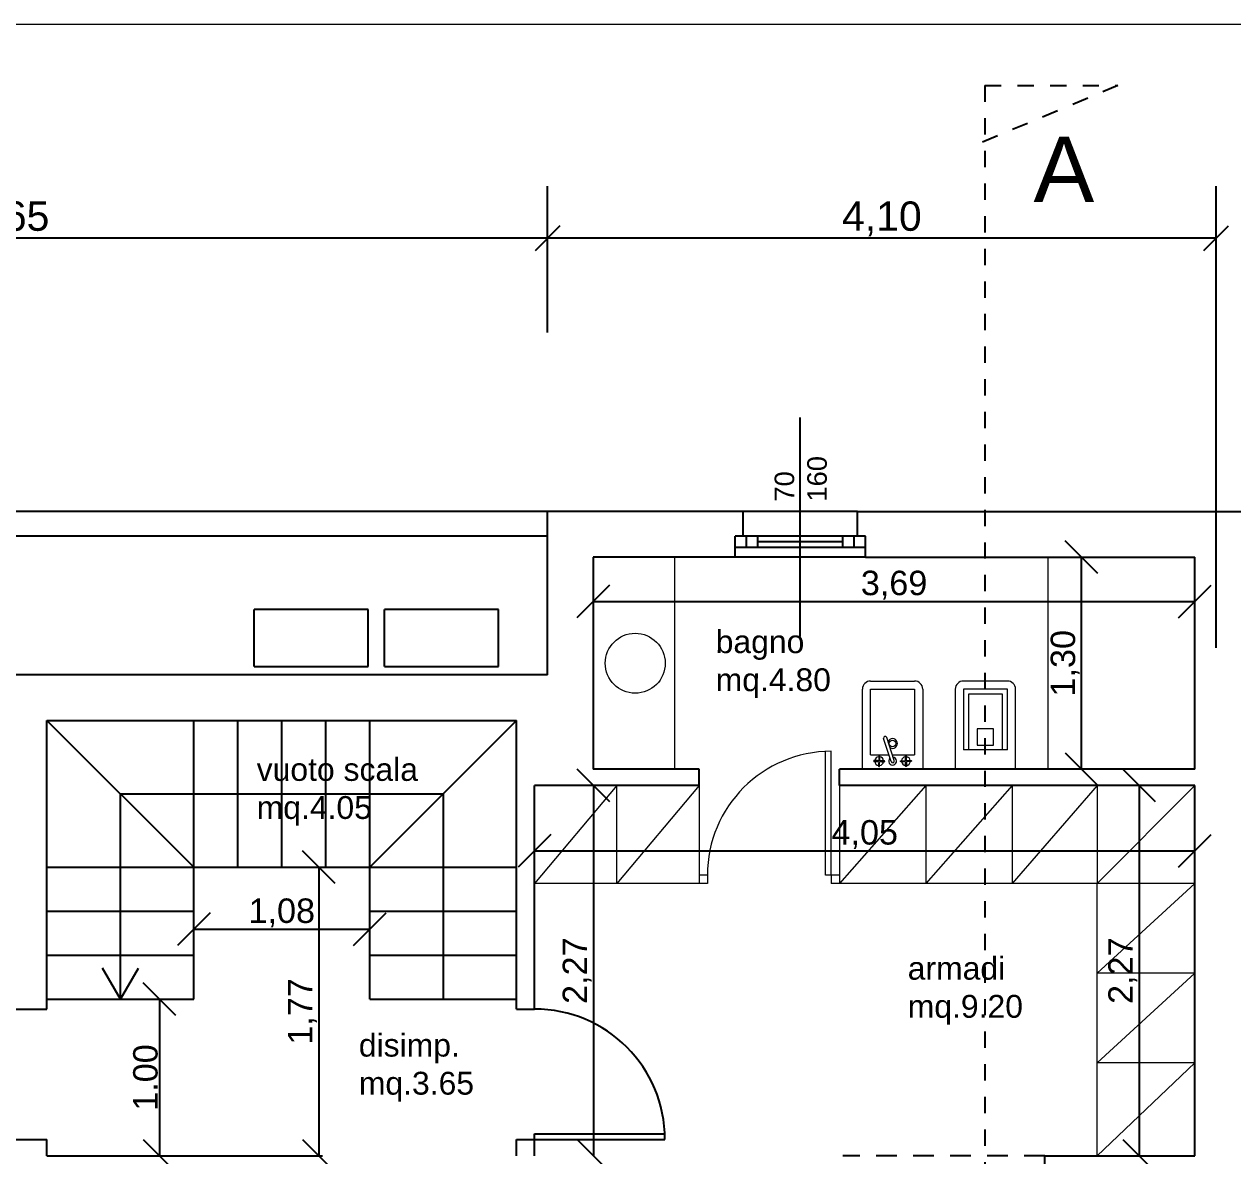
# Model space of a CAD drawing. Header units: millimetres. Extents: x 2002 to 2114, y 811 to 859.
# Drawn here: x 2040.99 to 2048.41, y 851.66 to 858.6 of the extents above; entities that cross this region are included whole.
import ezdxf

# ---------------------------------------------------------------- set-up
doc = ezdxf.new("R2010")
doc.units = ezdxf.units.MM
doc.header["$LTSCALE"] = 0.04
doc.linetypes.add('JIS_02_1.2', pattern=[2.5, 1.25, -1.25])
doc.linetypes.add('NASCOSTA2', pattern=[4.7625, 3.175, -1.5875])
for name, color, linetype in [('0-2', 1, 'Continuous'), ('0.1', 4, 'Continuous'), ('0.3', 1, 'Continuous'), ('02', 1, 'Continuous'), ('ASSI-PIL', 6, 'Continuous')]:
    doc.layers.add(name, color=color, linetype=linetype)
doc.layers.add('0_Num_Penna__10', color=1, linetype='Continuous', lineweight=13)
doc.layers.add('palma', color=94, linetype='Continuous', lineweight=5)
doc.styles.get("Standard").update_dxf_attribs({"font": 'arial.ttf'})
doc.dimstyles.new('pie', dxfattribs={"dimtxt": 0.15, "dimasz": 0.2, "dimexe": 1.25, "dimexo": 0.625, "dimgap": 0.01, "dimtad": 1, "dimzin": 0, "dimtxsty": 'Standard', "dimblk1": 'OBLIQUE', "dimblk2": 'OBLIQUE', "dimsah": 1, "dimcen": 2.5, "dimse1": 1, "dimse2": 1, "dimadec": 0, "dimazin": 0, "dimtfac": 1, "dimtmove": 0, "dimatfit": 3, "dimfxl": 1, "dimarcsym": 0})
doc.dimstyles.new('piee', dxfattribs={"dimtxt": 0.18, "dimasz": 0.15, "dimexe": 1.25, "dimexo": 0.625, "dimgap": 0.01, "dimtad": 1, "dimzin": 1, "dimtxsty": 'Standard', "dimblk": 'OBLIQUE', "dimcen": 2.5, "dimse1": 1, "dimse2": 1, "dimadec": 0, "dimazin": 0, "dimtfac": 1, "dimtmove": 0, "dimatfit": 3, "dimldrblk": 'OBLIQUE', "dimfxl": 1, "dimarcsym": 0})

# ---------------------------------------------------------------- blocks, each defined once
blk = doc.blocks.new('_Oblique')
at = {"color": 0, "linetype": 'ByBlock', "lineweight": -2}
blk.add_line((-0.5, -0.5), (0.5, 0.5), dxfattribs=at)
blk = doc.blocks.new('*D2155')
at = {"layer": '0.1', "color": 0, "lineweight": -2}
blk.add_line((2044.4839, 855.062), (2048.1739, 855.062), dxfattribs=at)
at = {"layer": 'Defpoints', "color": 0}
for p in [(2044.4839, 855.3336), (2048.1739, 855.3336), (2048.1739, 855.062)]:
    blk.add_point(p, dxfattribs=at)
at = {"layer": '0.1', "color": 0, "lineweight": -2, "xscale": 0.2, "yscale": 0.2, "zscale": 0.2}
for p, rotation in [((2044.4839, 855.062), 179.9999999999824), ((2048.1739, 855.062), 359.9999999999823)]:
    blk.add_blockref('_Oblique', p, dxfattribs=dict(at, rotation=rotation))
at = {"layer": '0.1', "color": 0, "insert": (2046.3289, 855.1621), "char_height": 0.15, "attachment_point": 5}
blk.add_mtext('3,69', dxfattribs=at)
blk = doc.blocks.new('*D2161')
at = {"layer": '0.1', "color": 0, "lineweight": -2}
blk.add_line((2047.4784, 854.0336), (2047.4784, 855.3336), dxfattribs=at)
at = {"layer": 'Defpoints', "color": 0}
for p in [(2047.2739, 855.3336), (2047.4784, 855.3336), (2047.2739, 854.0336)]:
    blk.add_point(p, dxfattribs=at)
at = {"layer": '0.1', "color": 0, "lineweight": -2, "xscale": 0.2, "yscale": 0.2, "zscale": 0.2}
for p, rotation in [((2047.4784, 855.3336), 90), ((2047.4784, 854.0336), 270)]:
    blk.add_blockref('_Oblique', p, dxfattribs=dict(at, rotation=rotation))
at = {"layer": '0.1', "color": 0, "insert": (2047.3783, 854.6836), "char_height": 0.15, "attachment_point": 5, "rotation": 90}
blk.add_mtext('1,30', dxfattribs=at)
blk = doc.blocks.new('*D2162')
at = {"layer": '0.1', "color": 0, "lineweight": -2}
blk.add_line((2047.8318, 853.9336), (2047.8318, 851.6636), dxfattribs=at)
at = {"layer": 'Defpoints', "color": 0}
for p in [(2048.1739, 853.9336), (2047.8318, 851.6636), (2048.1739, 851.6636)]:
    blk.add_point(p, dxfattribs=at)
at = {"layer": '0.1', "color": 0, "lineweight": -2, "xscale": 0.2, "yscale": 0.2, "zscale": 0.2}
for p, rotation in [((2047.8318, 853.9336), 89.99999999997704), ((2047.8318, 851.6636), 269.999999999977)]:
    blk.add_blockref('_Oblique', p, dxfattribs=dict(at, rotation=rotation))
at = {"layer": '0.1', "color": 0, "insert": (2047.7318, 852.7986), "char_height": 0.15, "attachment_point": 5, "rotation": 90}
blk.add_mtext('2,27', dxfattribs=at)
blk = doc.blocks.new('*D2188')
at = {"layer": 'ASSI-PIL', "color": 0, "lineweight": -2}
blk.add_line((2048.3039, 857.2903), (2044.2039, 857.2903), dxfattribs=at)
at = {"layer": 'Defpoints', "color": 0}
for p in [(2044.2039, 857.2903), (2044.2039, 854.6937), (2048.3039, 854.6937)]:
    blk.add_point(p, dxfattribs=at)
at = {"layer": 'ASSI-PIL', "color": 0, "lineweight": -2, "xscale": 0.15, "yscale": 0.15, "zscale": 0.15, "rotation": 180}
blk.add_blockref('_Oblique', (2044.2039, 857.2903), dxfattribs=at)
at = {"layer": 'ASSI-PIL', "color": 0, "lineweight": -2, "xscale": 0.15, "yscale": 0.15, "zscale": 0.15}
blk.add_blockref('_Oblique', (2048.3039, 857.2903), dxfattribs=at)
at = {"layer": 'ASSI-PIL', "color": 0, "insert": (2046.2539, 857.4084), "char_height": 0.18, "attachment_point": 5}
blk.add_mtext('4,10', dxfattribs=at)
blk = doc.blocks.new('*D2189')
at = {"layer": 'ASSI-PIL', "color": 0, "lineweight": -2}
blk.add_line((2044.2039, 857.2903), (2037.6039, 857.2903), dxfattribs=at)
at = {"layer": 'Defpoints', "color": 0}
for p in [(2037.6039, 857.2903), (2044.2039, 854.8636), (2037.6039, 853.6937)]:
    blk.add_point(p, dxfattribs=at)
at = {"layer": 'ASSI-PIL', "color": 0, "lineweight": -2, "xscale": 0.15, "yscale": 0.15, "zscale": 0.15, "rotation": 180}
blk.add_blockref('_Oblique', (2037.6039, 857.2903), dxfattribs=at)
at = {"layer": 'ASSI-PIL', "color": 0, "lineweight": -2, "xscale": 0.15, "yscale": 0.15, "zscale": 0.15}
blk.add_blockref('_Oblique', (2044.2039, 857.2903), dxfattribs=at)
at = {"layer": 'ASSI-PIL', "color": 0, "insert": (2040.9039, 857.4084), "char_height": 0.18, "attachment_point": 5}
blk.add_mtext('6,65', dxfattribs=at)
blk = doc.blocks.new('*D2190')
at = {"layer": 'ASSI-PIL', "color": 0, "lineweight": -2}
blk.add_line((2034.8352, 855.6136), (2034.8352, 854.6136), dxfattribs=at)
at = {"layer": 'Defpoints', "color": 0}
for p in [(2041.3247, 855.6136), (2034.8352, 854.6136), (2041.3247, 854.6136)]:
    blk.add_point(p, dxfattribs=at)
at = {"layer": 'ASSI-PIL', "color": 0, "lineweight": -2, "xscale": 0.15, "yscale": 0.15, "zscale": 0.15}
for p, rotation in [((2034.8352, 855.6136), 90), ((2034.8352, 854.6136), 270)]:
    blk.add_blockref('_Oblique', p, dxfattribs=dict(at, rotation=rotation))
at = {"layer": 'ASSI-PIL', "color": 0, "insert": (2034.7171, 855.1136), "char_height": 0.18, "attachment_point": 5, "rotation": 90}
blk.add_mtext('1,00', dxfattribs=at)
blk = doc.blocks.new('*D2193')
at = {"layer": 'ASSI-PIL', "color": 0, "lineweight": -2}
blk.add_line((2034.0662, 855.6136), (2034.0662, 846.5936), dxfattribs=at)
at = {"layer": 'Defpoints', "color": 0}
for p in [(2041.3247, 855.6136), (2034.0662, 846.5936), (2041.7747, 846.5936)]:
    blk.add_point(p, dxfattribs=at)
at = {"layer": 'ASSI-PIL', "color": 0, "lineweight": -2, "xscale": 0.15, "yscale": 0.15, "zscale": 0.15}
for p, rotation in [((2034.0662, 855.6136), 90), ((2034.0662, 846.5936), 270)]:
    blk.add_blockref('_Oblique', p, dxfattribs=dict(at, rotation=rotation))
at = {"layer": 'ASSI-PIL', "color": 0, "insert": (2033.9481, 851.1036), "char_height": 0.18, "attachment_point": 5, "rotation": 90}
blk.add_mtext('9,00', dxfattribs=at)
blk = doc.blocks.new('*D2223')
at = {"layer": '0.1', "color": 0, "lineweight": -2}
blk.add_line((2044.1239, 853.533), (2048.1739, 853.533), dxfattribs=at)
at = {"layer": 'Defpoints', "color": 0}
for p in [(2044.1239, 853.9336), (2048.1739, 853.9336), (2048.1739, 853.533)]:
    blk.add_point(p, dxfattribs=at)
at = {"layer": '0.1', "color": 0, "lineweight": -2, "xscale": 0.2, "yscale": 0.2, "zscale": 0.2, "rotation": 180}
blk.add_blockref('_Oblique', (2044.1239, 853.533), dxfattribs=at)
at = {"layer": '0.1', "color": 0, "lineweight": -2, "xscale": 0.2, "yscale": 0.2, "zscale": 0.2}
blk.add_blockref('_Oblique', (2048.1739, 853.533), dxfattribs=at)
at = {"layer": '0.1', "color": 0, "insert": (2046.1489, 853.633), "char_height": 0.15, "attachment_point": 5}
blk.add_mtext('4,05', dxfattribs=at)
blk = doc.blocks.new('*D2228')
at = {"layer": '0.1', "color": 0, "lineweight": -2}
blk.add_line((2041.8247, 852.6236), (2041.8247, 851.6636), dxfattribs=at)
at = {"layer": 'Defpoints', "color": 0}
for p in [(2042.0339, 852.6236), (2041.8247, 851.6636), (2041.9651, 851.6636)]:
    blk.add_point(p, dxfattribs=at)
at = {"layer": '0.1', "color": 0, "lineweight": -2, "xscale": 0.2, "yscale": 0.2, "zscale": 0.2}
for p, rotation in [((2041.8247, 852.6236), 90), ((2041.8247, 851.6636), 270)]:
    blk.add_blockref('_Oblique', p, dxfattribs=dict(at, rotation=rotation))
at = {"layer": '0.1', "color": 0, "insert": (2041.7382, 852.1436), "char_height": 0.15, "attachment_point": 5, "rotation": 90}
blk.add_mtext('1.00', dxfattribs=at)
blk = doc.blocks.new('*D2230')
at = {"layer": '0.1', "color": 0, "lineweight": -2}
blk.add_line((2044.4856, 853.9336), (2044.4856, 851.6636), dxfattribs=at)
at = {"layer": 'Defpoints', "color": 0}
for p in [(2044.1239, 853.9336), (2044.1239, 851.6636), (2044.4856, 851.6636)]:
    blk.add_point(p, dxfattribs=at)
at = {"layer": '0.1', "color": 0, "lineweight": -2, "xscale": 0.2, "yscale": 0.2, "zscale": 0.2}
for p, rotation in [((2044.4856, 853.9336), 90), ((2044.4856, 851.6636), 270)]:
    blk.add_blockref('_Oblique', p, dxfattribs=dict(at, rotation=rotation))
at = {"layer": '0.1', "color": 0, "insert": (2044.3855, 852.7986), "char_height": 0.15, "attachment_point": 5, "rotation": 90}
blk.add_mtext('2,27', dxfattribs=at)
blk = doc.blocks.new('*D2231')
at = {"layer": '0.1', "color": 0, "lineweight": -2}
blk.add_line((2042.8005, 853.4336), (2042.8005, 851.6636), dxfattribs=at)
at = {"layer": 'Defpoints', "color": 0}
for p in [(2042.5739, 853.4336), (2042.4638, 851.6636), (2042.8005, 851.6636)]:
    blk.add_point(p, dxfattribs=at)
at = {"layer": '0.1', "color": 0, "lineweight": -2, "xscale": 0.2, "yscale": 0.2, "zscale": 0.2}
for p, rotation in [((2042.8005, 853.4336), 90), ((2042.8005, 851.6636), 270)]:
    blk.add_blockref('_Oblique', p, dxfattribs=dict(at, rotation=rotation))
at = {"layer": '0.1', "color": 0, "insert": (2042.7004, 852.5486), "char_height": 0.15, "attachment_point": 5, "rotation": 90}
blk.add_mtext('1,77', dxfattribs=at)
blk = doc.blocks.new('*D2232')
at = {"layer": '0.1', "color": 0, "lineweight": -2}
blk.add_line((2042.0339, 853.0524), (2043.1139, 853.0524), dxfattribs=at)
at = {"layer": 'Defpoints', "color": 0}
for p in [(2042.0339, 853.1636), (2043.1139, 853.1636), (2043.1139, 853.0524)]:
    blk.add_point(p, dxfattribs=at)
at = {"layer": '0.1', "color": 0, "lineweight": -2, "xscale": 0.2, "yscale": 0.2, "zscale": 0.2, "rotation": 180}
blk.add_blockref('_Oblique', (2042.0339, 853.0524), dxfattribs=at)
at = {"layer": '0.1', "color": 0, "lineweight": -2, "xscale": 0.2, "yscale": 0.2, "zscale": 0.2}
blk.add_blockref('_Oblique', (2043.1139, 853.0524), dxfattribs=at)
at = {"layer": '0.1', "color": 0, "insert": (2042.5739, 853.1524), "char_height": 0.15, "attachment_point": 5}
blk.add_mtext('1,08', dxfattribs=at)

msp = doc.modelspace()

# ---------------------------------------------------------------- linework, layer by layer
for p, q in [((2044.2039, 854.6136), (2044.2039, 855.6136)), ((2045.4039, 855.6136), (2044.2039, 855.6136)), ((2045.4039, 855.4636), (2045.4039, 855.6136)), ((2046.1039, 855.6136), (2052.4039, 855.6136)), ((2046.1039, 855.4636), (2046.1039, 855.6136)), ((2045.3539, 855.3336), (2045.3539, 855.4636)), ((2045.4039, 855.4636), (2045.3539, 855.4636)), ((2046.1539, 855.4636), (2046.1039, 855.4636)), ((2046.1539, 855.3336), (2046.1539, 855.4636)), ((2044.4839, 855.3336), (2044.4839, 854.0336)), ((2045.3539, 855.3336), (2044.4839, 855.3336)), ((2046.1539, 855.3336), (2048.1739, 855.3336)), ((2048.1739, 854.0336), (2048.1739, 855.3336)), ((2044.2039, 854.6136), (2040.1039, 854.6136)), ((2041.1339, 854.3336), (2044.0139, 854.3336)), ((2041.1339, 852.5636), (2041.1339, 854.3336)), ((2044.0139, 852.5636), (2044.0139, 854.3336)), ((2045.1339, 854.0336), (2044.4839, 854.0336)), ((2045.1339, 853.9336), (2045.1339, 854.0336)), ((2048.1739, 854.0336), (2045.9939, 854.0336)), ((2045.9939, 853.9336), (2045.9939, 854.0336)), ((2045.1339, 853.9336), (2044.1239, 853.9336)), ((2044.1239, 852.5636), (2044.1239, 853.9336)), ((2048.1739, 853.9336), (2045.9939, 853.9336)), ((2048.1739, 851.6636), (2048.1739, 853.9336)), ((2040.8539, 852.5636), (2041.1339, 852.5636)), ((2044.0139, 852.5636), (2044.1239, 852.5636)), ((2040.8539, 851.7636), (2041.1339, 851.7636)), ((2041.1339, 851.6636), (2041.1339, 851.7636)), ((2044.0139, 851.6636), (2044.0139, 851.7636)), ((2044.0139, 851.7636), (2044.1239, 851.7636)), ((2044.1239, 851.6636), (2044.1239, 851.7636)), ((2041.1339, 851.6636), (2042.8239, 851.6636)), ((2047.2539, 851.6636), (2048.1739, 851.6636)), ((2047.2539, 851.5136), (2047.2539, 851.6636))]:
    msp.add_line(p, q)
at = {"layer": '0-2'}
for p, q in [((2044.2039, 855.6136), (2036.1039, 855.6136)), ((2044.2039, 855.4636), (2036.1039, 855.4636)), ((2042.0339, 853.4336), (2041.1339, 854.3336)), ((2042.0339, 852.6236), (2042.0339, 854.3336)), ((2042.3039, 853.4336), (2042.3039, 854.3336)), ((2042.5739, 853.4336), (2042.5739, 854.3336)), ((2042.8439, 853.4336), (2042.8439, 854.3336)), ((2043.1139, 852.6236), (2043.1139, 854.3336)), ((2043.1139, 853.4336), (2044.0139, 854.3336)), ((2043.1139, 852.6236), (2043.1139, 854.3336)), ((2041.5839, 852.6236), (2041.5839, 853.8836)), ((2041.5839, 853.8836), (2043.5639, 853.8836)), ((2043.5639, 853.8836), (2043.5639, 852.6236)), ((2041.1339, 853.4336), (2044.0139, 853.4336)), ((2041.1339, 853.1636), (2042.0339, 853.1636)), ((2043.1139, 853.1636), (2044.0139, 853.1636)), ((2041.1339, 852.8936), (2042.0339, 852.8936)), ((2043.1139, 852.8936), (2044.0139, 852.8936)), ((2041.5839, 852.6236), (2041.4734, 852.8142)), ((2041.5839, 852.6236), (2041.6945, 852.8142)), ((2041.1339, 852.6236), (2042.0339, 852.6236)), ((2044.1239, 851.7986), (2044.9232, 851.7986)), ((2044.1239, 851.7636), (2044.1239, 851.7986)), ((2044.1239, 851.7636), (2044.9239, 851.7636))]:
    msp.add_line(p, q, dxfattribs=at)
at = {"layer": '0-2', "linetype": 'NASCOSTA2'}
msp.add_line((2047.2539, 851.6636), (2046.0144, 851.6636), dxfattribs=at)
at = {"layer": '0-2'}
msp.add_arc((2044.1239, 851.7636), 0.8, 0, 90, dxfattribs=at)
at = {"layer": '0.3'}
for p, q in [((2043.1039, 855.0136), (2042.4039, 855.0136)), ((2042.4039, 854.6636), (2042.4039, 855.0136)), ((2043.1039, 854.6636), (2043.1039, 855.0136)), ((2043.9039, 855.0136), (2043.2039, 855.0136)), ((2043.2039, 854.6636), (2043.2039, 855.0136)), ((2043.9039, 854.6636), (2043.9039, 855.0136)), ((2042.4039, 854.6636), (2043.1039, 854.6636)), ((2043.2039, 854.6636), (2043.9039, 854.6636)), ((2043.1139, 852.6236), (2044.0139, 852.6236))]:
    msp.add_line(p, q, dxfattribs=at)
at = {"layer": '02'}
for p, q in [((2045.7539, 854.8481), (2045.7539, 856.1914)), ((2046.1039, 855.6136), (2045.4039, 855.6136)), ((2046.1539, 855.4636), (2045.4039, 855.4636)), ((2045.4239, 855.3936), (2045.4239, 855.4636)), ((2045.4939, 855.3936), (2045.4939, 855.4636)), ((2046.0139, 855.4286), (2045.4939, 855.4286)), ((2046.0139, 855.3936), (2046.0139, 855.4636)), ((2046.0839, 855.3936), (2046.0839, 855.4636)), ((2046.1539, 855.3936), (2045.3539, 855.3936)), ((2046.1539, 855.3336), (2045.3539, 855.3336))]:
    msp.add_line(p, q, dxfattribs=at)
at = {"layer": '0_Num_Penna__10'}
msp.add_line((2002.034, 858.602), (2114.0365, 858.602), dxfattribs=at)
at = {"layer": 'ASSI-PIL', "linetype": 'JIS_02_1.2'}
for p, q in [((2047.7011, 858.225), (2046.7916, 857.8455)), ((2046.8857, 858.225), (2046.8857, 841.8496)), ((2046.8857, 858.225), (2047.7011, 858.225))]:
    msp.add_line(p, q, dxfattribs=at)
at = {"layer": 'ASSI-PIL'}
for p, q in [((2044.2039, 856.7112), (2044.2039, 857.6082)), ((2048.3039, 854.7772), (2048.3039, 857.6082))]:
    msp.add_line(p, q, dxfattribs=at)
at = {"layer": 'palma'}
for p, q in [((2044.9839, 854.0336), (2044.9839, 855.3336)), ((2047.2739, 854.0336), (2047.2739, 855.3336)), ((2046.1349, 854.0336), (2046.1349, 854.5248)), ((2046.1849, 854.5748), (2046.4544, 854.5748)), ((2046.1849, 854.1219), (2046.1849, 854.5248)), ((2046.1849, 854.5248), (2046.4544, 854.5248)), ((2046.4544, 854.5248), (2046.4544, 854.1219)), ((2046.5044, 854.5248), (2046.5044, 854.0336)), ((2046.7044, 854.5248), (2046.7044, 854.0336)), ((2047.0239, 854.5748), (2046.7544, 854.5748)), ((2047.0239, 854.5248), (2046.7544, 854.5248)), ((2046.7544, 854.5248), (2046.7544, 854.1519)), ((2047.0239, 854.1519), (2047.0239, 854.5248)), ((2047.0739, 854.0336), (2047.0739, 854.5248)), ((2046.9939, 854.4948), (2046.7844, 854.4948)), ((2046.7844, 854.4948), (2046.7844, 854.1519)), ((2046.9939, 854.1519), (2046.9939, 854.4948)), ((2046.3102, 854.0805), (2046.2646, 854.2228)), ((2046.3292, 854.0866), (2046.2836, 854.2289)), ((2046.9392, 854.2819), (2046.8392, 854.2819)), ((2046.8392, 854.2819), (2046.8392, 854.1819)), ((2046.9392, 854.1819), (2046.9392, 854.2819)), ((2047.0239, 854.1519), (2046.7544, 854.1519)), ((2046.8392, 854.1819), (2046.9392, 854.1819)), ((2046.1849, 854.1219), (2046.2969, 854.1219)), ((2046.2038, 854.0855), (2046.2037, 854.0851)), ((2046.2037, 854.0851), (2046.2037, 854.0846)), ((2046.2037, 854.0846), (2046.2038, 854.0842)), ((2046.2042, 854.086), (2046.2038, 854.0855)), ((2046.2038, 854.0842), (2046.2039, 854.0838)), ((2046.2039, 854.0838), (2046.204, 854.0833)), ((2046.204, 854.0833), (2046.2042, 854.083)), ((2046.2047, 854.0864), (2046.2042, 854.086)), ((2046.2042, 854.083), (2046.2045, 854.0826)), ((2046.2045, 854.0826), (2046.2048, 854.0823)), ((2046.2055, 854.0867), (2046.2047, 854.0864)), ((2046.2048, 854.0823), (2046.2052, 854.082)), ((2046.2052, 854.082), (2046.2057, 854.0818)), ((2046.2065, 854.087), (2046.2055, 854.0867)), ((2046.2057, 854.0818), (2046.2064, 854.0816)), ((2046.2064, 854.0816), (2046.2072, 854.0814)), ((2046.2079, 854.0872), (2046.2065, 854.087)), ((2046.2072, 854.0814), (2046.2082, 854.0812)), ((2046.2097, 854.0873), (2046.2079, 854.0872)), ((2046.2082, 854.0812), (2046.2095, 854.0811)), ((2046.2095, 854.0811), (2046.2113, 854.081)), ((2046.2119, 854.0873), (2046.2097, 854.0873)), ((2046.2113, 854.081), (2046.2136, 854.081)), ((2046.2146, 854.0873), (2046.2119, 854.0873)), ((2046.2136, 854.081), (2046.2167, 854.0811)), ((2046.218, 854.0871), (2046.2146, 854.0873)), ((2046.2167, 854.0811), (2046.2206, 854.0812)), ((2046.2219, 854.0869), (2046.218, 854.0871)), ((2046.2206, 854.0812), (2046.2255, 854.0814)), ((2046.2265, 854.0866), (2046.2219, 854.0869)), ((2046.2255, 854.0814), (2046.2316, 854.0817)), ((2046.2319, 854.0861), (2046.2265, 854.0866)), ((2046.2346, 854.0725), (2046.2343, 854.0678)), ((2046.2351, 854.0779), (2046.2346, 854.0725)), ((2046.2352, 854.1117), (2046.2351, 854.1099)), ((2046.2351, 854.1099), (2046.2351, 854.1076)), ((2046.2351, 854.1076), (2046.2351, 854.1045)), ((2046.2351, 854.1045), (2046.2353, 854.1006)), ((2046.2353, 854.113), (2046.2352, 854.1117)), ((2046.2354, 854.114), (2046.2353, 854.113)), ((2046.2353, 854.1006), (2046.2355, 854.0956)), ((2046.2356, 854.1148), (2046.2354, 854.114)), ((2046.2355, 854.0956), (2046.2358, 854.0896)), ((2046.2359, 854.1154), (2046.2356, 854.1148)), ((2046.2361, 854.116), (2046.2359, 854.1154)), ((2046.2364, 854.1164), (2046.2361, 854.116)), ((2046.2367, 854.1167), (2046.2364, 854.1164)), ((2046.2371, 854.1169), (2046.2367, 854.1167)), ((2046.2374, 854.1171), (2046.2371, 854.1169)), ((2046.2378, 854.1173), (2046.2374, 854.1171)), ((2046.2383, 854.1174), (2046.2378, 854.1173)), ((2046.2387, 854.1175), (2046.2383, 854.1174)), ((2046.2392, 854.1175), (2046.2387, 854.1175)), ((2046.2396, 854.1173), (2046.2392, 854.1175)), ((2046.2398, 854.0715), (2046.2394, 854.0775)), ((2046.24, 854.117), (2046.2396, 854.1173)), ((2046.24, 854.0665), (2046.2398, 854.0715)), ((2046.2404, 854.1165), (2046.24, 854.117)), ((2046.2402, 854.0892), (2046.2406, 854.0946)), ((2046.2408, 854.1157), (2046.2404, 854.1165)), ((2046.2406, 854.0946), (2046.241, 854.0993)), ((2046.2411, 854.1147), (2046.2408, 854.1157)), ((2046.241, 854.0993), (2046.2412, 854.1032)), ((2046.2413, 854.1133), (2046.2411, 854.1147)), ((2046.2412, 854.1032), (2046.2414, 854.1065)), ((2046.2414, 854.1115), (2046.2413, 854.1133)), ((2046.2414, 854.1093), (2046.2414, 854.1115)), ((2046.2414, 854.1065), (2046.2414, 854.1093)), ((2046.2433, 854.081), (2046.2487, 854.0805)), ((2046.2497, 854.0857), (2046.2437, 854.0854)), ((2046.2487, 854.0805), (2046.2534, 854.0802)), ((2046.2546, 854.0859), (2046.2497, 854.0857)), ((2046.2534, 854.0802), (2046.2573, 854.08)), ((2046.2586, 854.0861), (2046.2546, 854.0859)), ((2046.2573, 854.08), (2046.2606, 854.0798)), ((2046.2616, 854.0861), (2046.2586, 854.0861)), ((2046.2606, 854.0798), (2046.2633, 854.0798)), ((2046.264, 854.0861), (2046.2616, 854.0861)), ((2046.2633, 854.0798), (2046.2656, 854.0798)), ((2046.2657, 854.086), (2046.264, 854.0861)), ((2046.2656, 854.0798), (2046.2674, 854.0799)), ((2046.267, 854.0859), (2046.2657, 854.086)), ((2046.268, 854.0857), (2046.267, 854.0859)), ((2046.2674, 854.0799), (2046.2687, 854.0801)), ((2046.2689, 854.0855), (2046.268, 854.0857)), ((2046.2687, 854.0801), (2046.2698, 854.0804)), ((2046.2695, 854.0853), (2046.2689, 854.0855)), ((2046.27, 854.0851), (2046.2695, 854.0853)), ((2046.2698, 854.0804), (2046.2706, 854.0807)), ((2046.2705, 854.0848), (2046.27, 854.0851)), ((2046.2708, 854.0845), (2046.2705, 854.0848)), ((2046.2706, 854.0807), (2046.2711, 854.0811)), ((2046.271, 854.0841), (2046.2708, 854.0845)), ((2046.2712, 854.0838), (2046.271, 854.0841)), ((2046.2711, 854.0811), (2046.2714, 854.0816)), ((2046.2714, 854.0834), (2046.2712, 854.0838)), ((2046.2715, 854.0829), (2046.2714, 854.0834)), ((2046.2714, 854.0816), (2046.2716, 854.082)), ((2046.2716, 854.0825), (2046.2715, 854.0829)), ((2046.2716, 854.082), (2046.2716, 854.0825)), ((2046.3179, 854.1219), (2046.4544, 854.1219)), ((2046.3678, 854.0829), (2046.368, 854.0834)), ((2046.3678, 854.0825), (2046.3678, 854.0829)), ((2046.3678, 854.082), (2046.3678, 854.0825)), ((2046.3679, 854.0816), (2046.3678, 854.082)), ((2046.3682, 854.0811), (2046.3679, 854.0816)), ((2046.368, 854.0834), (2046.3681, 854.0838)), ((2046.3681, 854.0838), (2046.3683, 854.0841)), ((2046.3688, 854.0807), (2046.3682, 854.0811)), ((2046.3683, 854.0841), (2046.3686, 854.0845)), ((2046.3686, 854.0845), (2046.3689, 854.0848)), ((2046.3695, 854.0804), (2046.3688, 854.0807)), ((2046.3689, 854.0848), (2046.3693, 854.0851)), ((2046.3693, 854.0851), (2046.3698, 854.0853)), ((2046.3706, 854.0801), (2046.3695, 854.0804)), ((2046.3698, 854.0853), (2046.3705, 854.0855)), ((2046.3705, 854.0855), (2046.3713, 854.0857)), ((2046.372, 854.0799), (2046.3706, 854.0801)), ((2046.3713, 854.0857), (2046.3723, 854.0859)), ((2046.3738, 854.0798), (2046.372, 854.0799)), ((2046.3723, 854.0859), (2046.3736, 854.086)), ((2046.3736, 854.086), (2046.3754, 854.0861)), ((2046.376, 854.0798), (2046.3738, 854.0798)), ((2046.3754, 854.0861), (2046.3777, 854.0861)), ((2046.3787, 854.0798), (2046.376, 854.0798)), ((2046.3777, 854.0861), (2046.3808, 854.0861)), ((2046.3821, 854.08), (2046.3787, 854.0798)), ((2046.3808, 854.0861), (2046.3847, 854.0859)), ((2046.386, 854.0802), (2046.3821, 854.08)), ((2046.3847, 854.0859), (2046.3896, 854.0857)), ((2046.3906, 854.0805), (2046.386, 854.0802)), ((2046.3896, 854.0857), (2046.3957, 854.0854)), ((2046.396, 854.081), (2046.3906, 854.0805)), ((2046.3979, 854.1093), (2046.398, 854.1115)), ((2046.398, 854.1065), (2046.3979, 854.1093)), ((2046.398, 854.1115), (2046.3981, 854.1133)), ((2046.3981, 854.1032), (2046.398, 854.1065)), ((2046.3981, 854.1133), (2046.3983, 854.1147)), ((2046.3984, 854.0993), (2046.3981, 854.1032)), ((2046.3983, 854.1147), (2046.3986, 854.1157)), ((2046.3987, 854.0946), (2046.3984, 854.0993)), ((2046.3986, 854.1157), (2046.3989, 854.1165)), ((2046.3992, 854.0892), (2046.3987, 854.0946)), ((2046.3989, 854.1165), (2046.3993, 854.117)), ((2046.3993, 854.117), (2046.3997, 854.1173)), ((2046.3994, 854.0665), (2046.3996, 854.0715)), ((2046.3996, 854.0715), (2046.3999, 854.0775)), ((2046.3997, 854.1173), (2046.4002, 854.1175)), ((2046.4002, 854.1175), (2046.4006, 854.1175)), ((2046.4006, 854.1175), (2046.4011, 854.1174)), ((2046.4011, 854.1174), (2046.4015, 854.1173)), ((2046.4015, 854.1173), (2046.4019, 854.1171)), ((2046.4019, 854.1171), (2046.4023, 854.1169)), ((2046.4023, 854.1169), (2046.4026, 854.1167)), ((2046.4026, 854.1167), (2046.403, 854.1164)), ((2046.403, 854.1164), (2046.4032, 854.116)), ((2046.4032, 854.116), (2046.4035, 854.1154)), ((2046.4035, 854.1154), (2046.4037, 854.1148)), ((2046.4039, 854.0956), (2046.4035, 854.0896)), ((2046.4037, 854.1148), (2046.4039, 854.114)), ((2046.4039, 854.114), (2046.4041, 854.113)), ((2046.4041, 854.1006), (2046.4039, 854.0956)), ((2046.4041, 854.113), (2046.4042, 854.1117)), ((2046.4042, 854.1045), (2046.4041, 854.1006)), ((2046.4042, 854.1117), (2046.4043, 854.1099)), ((2046.4043, 854.1076), (2046.4042, 854.1045)), ((2046.4043, 854.1099), (2046.4043, 854.1076)), ((2046.4043, 854.0779), (2046.4047, 854.0725)), ((2046.4047, 854.0725), (2046.4051, 854.0678)), ((2046.4074, 854.0861), (2046.4128, 854.0866)), ((2046.4138, 854.0814), (2046.4077, 854.0817)), ((2046.4128, 854.0866), (2046.4174, 854.0869)), ((2046.4187, 854.0812), (2046.4138, 854.0814)), ((2046.4174, 854.0869), (2046.4214, 854.0871)), ((2046.4227, 854.0811), (2046.4187, 854.0812)), ((2046.4214, 854.0871), (2046.4247, 854.0873)), ((2046.4257, 854.081), (2046.4227, 854.0811)), ((2046.4247, 854.0873), (2046.4274, 854.0873)), ((2046.4281, 854.081), (2046.4257, 854.081)), ((2046.4274, 854.0873), (2046.4297, 854.0873)), ((2046.4298, 854.0811), (2046.4281, 854.081)), ((2046.4297, 854.0873), (2046.4314, 854.0872)), ((2046.4311, 854.0812), (2046.4298, 854.0811)), ((2046.4321, 854.0814), (2046.4311, 854.0812)), ((2046.4314, 854.0872), (2046.4328, 854.087)), ((2046.4329, 854.0816), (2046.4321, 854.0814)), ((2046.4328, 854.087), (2046.4339, 854.0867)), ((2046.4336, 854.0818), (2046.4329, 854.0816)), ((2046.4341, 854.082), (2046.4336, 854.0818)), ((2046.4339, 854.0867), (2046.4347, 854.0864)), ((2046.4345, 854.0823), (2046.4341, 854.082)), ((2046.4349, 854.0826), (2046.4345, 854.0823)), ((2046.4347, 854.0864), (2046.4352, 854.086)), ((2046.4351, 854.083), (2046.4349, 854.0826)), ((2046.4353, 854.0833), (2046.4351, 854.083)), ((2046.4352, 854.086), (2046.4355, 854.0855)), ((2046.4355, 854.0838), (2046.4353, 854.0833)), ((2046.4355, 854.0855), (2046.4357, 854.0851)), ((2046.4356, 854.0842), (2046.4355, 854.0838)), ((2046.4357, 854.0846), (2046.4356, 854.0842)), ((2046.4357, 854.0851), (2046.4357, 854.0846)), ((2046.2339, 854.0606), (2046.2338, 854.0578)), ((2046.2338, 854.0578), (2046.2339, 854.0556)), ((2046.234, 854.0639), (2046.2339, 854.0606)), ((2046.2339, 854.0556), (2046.234, 854.0538)), ((2046.2343, 854.0678), (2046.234, 854.0639)), ((2046.234, 854.0538), (2046.2342, 854.0524)), ((2046.2342, 854.0524), (2046.2345, 854.0514)), ((2046.2345, 854.0514), (2046.2348, 854.0506)), ((2046.2348, 854.0506), (2046.2352, 854.0501)), ((2046.2352, 854.0501), (2046.2356, 854.0498)), ((2046.2356, 854.0498), (2046.2361, 854.0496)), ((2046.2361, 854.0496), (2046.2365, 854.0496)), ((2046.2365, 854.0496), (2046.237, 854.0497)), ((2046.237, 854.0497), (2046.2374, 854.0498)), ((2046.2374, 854.0498), (2046.2378, 854.05)), ((2046.2378, 854.05), (2046.2382, 854.0502)), ((2046.2382, 854.0502), (2046.2386, 854.0504)), ((2046.2386, 854.0504), (2046.2389, 854.0507)), ((2046.2389, 854.0507), (2046.2391, 854.0511)), ((2046.2391, 854.0511), (2046.2394, 854.0517)), ((2046.2394, 854.0517), (2046.2396, 854.0523)), ((2046.2396, 854.0523), (2046.2398, 854.0531)), ((2046.2398, 854.0531), (2046.24, 854.0541)), ((2046.2401, 854.0626), (2046.24, 854.0665)), ((2046.24, 854.0541), (2046.2401, 854.0554)), ((2046.2402, 854.0595), (2046.2401, 854.0626)), ((2046.2401, 854.0554), (2046.2402, 854.0572)), ((2046.2402, 854.0572), (2046.2402, 854.0595)), ((2046.3992, 854.0626), (2046.3994, 854.0665)), ((2046.3992, 854.0595), (2046.3992, 854.0626)), ((2046.3992, 854.0572), (2046.3992, 854.0595)), ((2046.3993, 854.0554), (2046.3992, 854.0572)), ((2046.3994, 854.0541), (2046.3993, 854.0554)), ((2046.3995, 854.0531), (2046.3994, 854.0541)), ((2046.3997, 854.0523), (2046.3995, 854.0531)), ((2046.4, 854.0517), (2046.3997, 854.0523)), ((2046.4002, 854.0511), (2046.4, 854.0517)), ((2046.4005, 854.0507), (2046.4002, 854.0511)), ((2046.4008, 854.0504), (2046.4005, 854.0507)), ((2046.4011, 854.0502), (2046.4008, 854.0504)), ((2046.4015, 854.05), (2046.4011, 854.0502)), ((2046.4019, 854.0498), (2046.4015, 854.05)), ((2046.4024, 854.0497), (2046.4019, 854.0498)), ((2046.4028, 854.0496), (2046.4024, 854.0497)), ((2046.4033, 854.0496), (2046.4028, 854.0496)), ((2046.4037, 854.0498), (2046.4033, 854.0496)), ((2046.4041, 854.0501), (2046.4037, 854.0498)), ((2046.4045, 854.0506), (2046.4041, 854.0501)), ((2046.4049, 854.0514), (2046.4045, 854.0506)), ((2046.4051, 854.0524), (2046.4049, 854.0514)), ((2046.4051, 854.0678), (2046.4053, 854.0639)), ((2046.4053, 854.0538), (2046.4051, 854.0524)), ((2046.4053, 854.0639), (2046.4055, 854.0606)), ((2046.4055, 854.0556), (2046.4053, 854.0538)), ((2046.4055, 854.0606), (2046.4055, 854.0578)), ((2046.4055, 854.0578), (2046.4055, 854.0556))]:
    msp.add_line(p, q, dxfattribs=at)
at = {"layer": 'palma', "ltscale": 0.007}
for p, q in [((2045.9089, 853.3836), (2045.9089, 854.1436)), ((2045.9439, 853.3836), (2045.9439, 854.1436)), ((2044.6289, 853.9336), (2044.1239, 853.3336)), ((2044.6289, 853.3336), (2044.6289, 853.9336)), ((2045.1339, 853.9336), (2044.6289, 853.3336)), ((2045.1339, 853.9336), (2045.1339, 853.3336)), ((2045.9939, 853.9336), (2045.9939, 853.3336)), ((2046.5239, 853.9336), (2045.9939, 853.3336)), ((2046.5239, 853.9336), (2046.5239, 853.3336)), ((2047.0539, 853.9336), (2046.5239, 853.3336)), ((2047.0539, 853.9336), (2047.0539, 853.3336)), ((2047.5739, 853.9336), (2047.0539, 853.3336)), ((2047.5739, 853.9336), (2047.5739, 853.3336)), ((2047.5739, 853.3336), (2048.1739, 853.9336)), ((2045.1839, 853.3336), (2044.1239, 853.3336)), ((2045.1839, 853.3836), (2045.1339, 853.3836)), ((2045.1839, 853.3836), (2045.1839, 853.3336)), ((2045.9939, 853.3836), (2045.9089, 853.3836)), ((2045.9439, 853.3836), (2045.9439, 853.3336)), ((2048.1739, 853.3336), (2045.9439, 853.3336)), ((2047.5739, 851.6636), (2047.5739, 853.3336)), ((2048.1739, 853.3336), (2047.5739, 852.7836)), ((2048.1739, 852.7836), (2047.5739, 852.7836)), ((2048.1739, 852.7836), (2047.5739, 852.2336)), ((2048.1739, 852.2336), (2047.5739, 852.2336)), ((2048.1739, 852.2336), (2047.5739, 851.6636))]:
    msp.add_line(p, q, dxfattribs=at)
at = {"layer": 'palma'}
for centre, radius in [((2044.7415, 854.6836), 0.1839), ((2046.3197, 854.1915), 0.02), ((2046.2376, 854.0836), 0.00639), ((2046.4017, 854.0836), 0.00639)]:
    msp.add_circle(centre, radius, dxfattribs=at)
for centre, radius, start, end in [((2046.1849, 854.5248), 0.05, 90, 180), ((2046.4544, 854.5248), 0.05, 0, 90), ((2046.7544, 854.5248), 0.05, 90, 180), ((2047.0239, 854.5248), 0.05, 0, 90), ((2046.2741, 854.2259), 0.01, 17.75629, 197.75629), ((2046.3197, 854.1915), 0.03, 237.94636, 157.56623), ((2046.2376, 854.0836), 0.0272, 185.30871, 262.02532), ((2046.2376, 854.0836), 0.0272, 95.30871, 172.02532), ((2046.2376, 854.0836), 0.0272, 275.30871, 352.02532), ((2046.2376, 854.0836), 0.0272, 5.30871, 82.02532), ((2046.3197, 854.0836), 0.0241, 132.28008, 83.23251), ((2046.3197, 854.0836), 0.01, 197.75629, 17.75629), ((2046.4017, 854.0836), 0.0272, 97.97468, 174.69129), ((2046.4017, 854.0836), 0.0272, 187.97468, 264.69129), ((2046.4017, 854.0836), 0.0272, 7.97468, 84.69129), ((2046.4017, 854.0836), 0.0272, 277.97468, 354.69129)]:
    msp.add_arc(centre, radius, start, end, dxfattribs=at)
at = {"layer": 'palma', "ltscale": 0.007}
msp.add_arc((2045.9439, 853.3836), 0.76, 90, 180, dxfattribs=at)

# ---------------------------------------------------------------- texts
at = {"layer": 'ASSI-PIL', "insert": (2047.184, 857.9115), "char_height": 0.4, "width": 8.591101, "attachment_point": 1}
msp.add_mtext('A', dxfattribs=at)
at = {"layer": 'ASSI-PIL', "insert": (2045.5964, 855.6745), "char_height": 0.12, "attachment_point": 1, "rotation": 90}
msp.add_mtext_dynamic_manual_height_columns('70\\P160', width=1.696201, gutter_width=1, heights=[0.5229], dxfattribs=at).dxf.set("width", 1.689663)
at = {"layer": 'ASSI-PIL', "char_height": 0.14, "attachment_point": 1}
for s, insert in [('bagno\\Pmq.4.80', (2045.2349, 854.8859)), ('vuoto scala\\Pmq.4.05', (2042.4199, 854.1025)), ('armadi\\Pmq.9.20', (2046.4127, 852.8835)), ('disimp.\\Pmq.3.65', (2043.0464, 852.4121))]:
    msp.add_mtext_dynamic_manual_height_columns(s, width=2.816105, gutter_width=1, heights=[0], dxfattribs=dict(at, insert=insert))

# ---------------------------------------------------------------- dimensions: what is measured, and where the dimension line sits
at = {"layer": '0.1'}
for p1, p2, distance, picture, middle in [((2047.2739, 854.0336), (2047.2739, 855.3336), -0.2044, '*D2161', (2047.3783, 854.6836)), ((2044.4839, 855.3336), (2048.1739, 855.3336), -0.2715, '*D2155', (2046.3289, 855.1621)), ((2048.1739, 853.9336), (2048.1739, 851.6636), -0.3421, '*D2162', (2047.7318, 852.7986))]:
    dim = msp.add_aligned_dim(p1=p1, p2=p2, distance=distance, dimstyle='pie', override={"dimtxt": 0.15}, dxfattribs=at)
    dim.commit()
    dim.dimension.update_dxf_attribs({"geometry": picture, "text_midpoint": middle})
for base, p1, p2, picture, middle in [((2044.4856, 851.6636), (2044.1239, 853.9336), (2044.1239, 851.6636), '*D2230', (2044.3855, 852.7986)), ((2042.8005, 851.6636), (2042.5739, 853.4336), (2042.4638, 851.6636), '*D2231', (2042.7004, 852.5486))]:
    dim = msp.add_linear_dim(base=base, p1=p1, p2=p2, angle=90, dimstyle='pie', override={"dimtxt": 0.15}, dxfattribs=at)
    dim.commit()
    dim.dimension.update_dxf_attribs({"geometry": picture, "text_midpoint": middle})
for base, p1, p2, picture, middle in [((2048.1739, 853.533), (2044.1239, 853.9336), (2048.1739, 853.9336), '*D2223', (2046.1489, 853.633)), ((2043.1139, 853.0524), (2042.0339, 853.1636), (2043.1139, 853.1636), '*D2232', (2042.5739, 853.1524))]:
    dim = msp.add_linear_dim(base=base, p1=p1, p2=p2, dimstyle='pie', override={"dimtxt": 0.15}, dxfattribs=at)
    dim.commit()
    dim.dimension.update_dxf_attribs({"geometry": picture, "text_midpoint": middle})
dim = msp.add_linear_dim(base=(2041.8247, 851.6636), p1=(2042.0339, 852.6236), p2=(2041.9651, 851.6636), angle=90, text='1.00', dimstyle='pie', override={"dimtxt": 0.15, "dimtxsty": 'Standard', "dimtfill": 0}, dxfattribs=at)
dim.commit()
dim.dimension.update_dxf_attribs({"geometry": '*D2228', "text_midpoint": (2041.7382, 852.1436)})
at = {"layer": 'ASSI-PIL'}
dim = msp.add_linear_dim(base=(2037.6039, 857.2903), p1=(2044.2039, 854.8636), p2=(2037.6039, 853.6937), text='6,65', dimstyle='piee', override={"dimtxt": 0.18, "dimtxsty": 'Standard', "dimtfill": 0}, dxfattribs=at)
dim.commit()
dim.dimension.update_dxf_attribs({"geometry": '*D2189', "text_midpoint": (2040.9039, 857.4084)})
dim = msp.add_linear_dim(base=(2044.2039, 857.2903), p1=(2048.3039, 854.6937), p2=(2044.2039, 854.6937), dimstyle='piee', dxfattribs=at)
dim.commit()
dim.dimension.update_dxf_attribs({"geometry": '*D2188', "text_midpoint": (2046.2539, 857.4084)})
dim = msp.add_linear_dim(base=(2034.0662, 846.5936), p1=(2041.3247, 855.6136), p2=(2041.7747, 846.5936), angle=90, text='9,00', dimstyle='piee', dxfattribs=at)
dim.commit()
dim.dimension.update_dxf_attribs({"geometry": '*D2193', "text_midpoint": (2033.9481, 851.1036)})
dim = msp.add_linear_dim(base=(2034.8352, 854.6136), p1=(2041.3247, 855.6136), p2=(2041.3247, 854.6136), angle=90, dimstyle='piee', dxfattribs=at)
dim.commit()
dim.dimension.update_dxf_attribs({"geometry": '*D2190', "text_midpoint": (2034.7171, 855.1136)})

doc.saveas('drawing.dxf')
